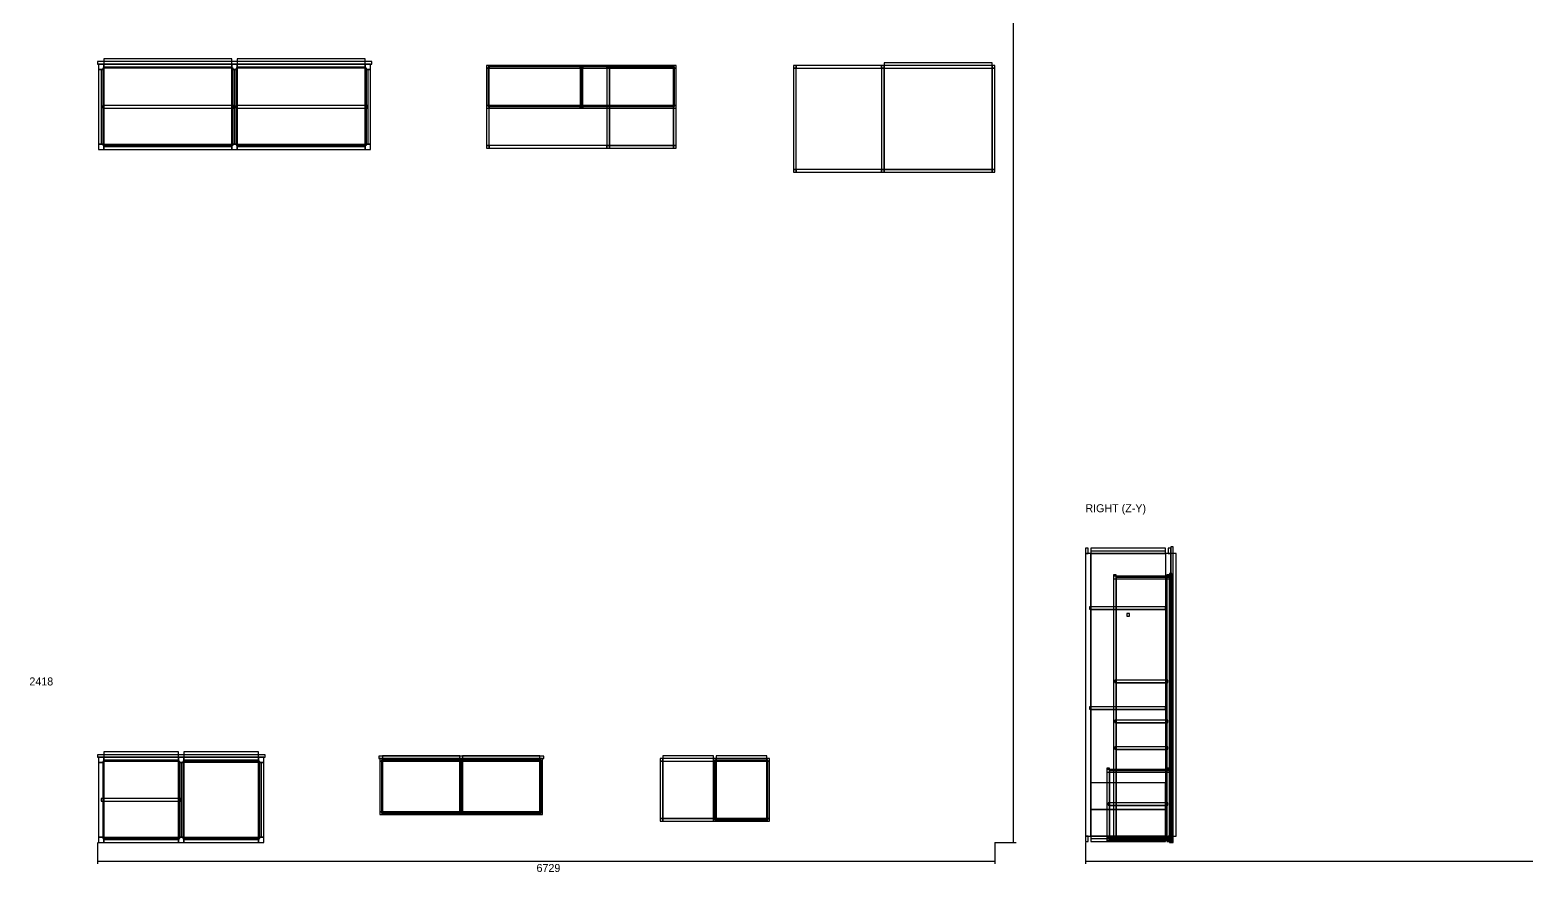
# Model space of a CAD drawing. Header units: millimetres. Extents: x 0 to 31630, y -6679 to 16403.
# Drawn here: x 6903 to 18122, y -221 to 6096 of the extents above; entities that cross this region are included whole.
import ezdxf

# ---------------------------------------------------------------- set-up
doc = ezdxf.new("R2010")
doc.units = ezdxf.units.MM
for name, color, linetype in [('BOARDS', 3, 'CONTINUOUS'), ('DIMS', 2, 'CONTINUOUS'), ('FITTINGS', 5, 'CONTINUOUS'), ('MEMBERS', 1, 'CONTINUOUS'), ('TEXT', 4, 'CONTINUOUS')]:
    doc.layers.add(name, color=color, linetype=linetype)

msp = doc.modelspace()

# ---------------------------------------------------------------- linework, layer by layer
at = {"layer": 'BOARDS'}
for p, q in [((9467, 5858), (7409, 5858)), ((7409, 5858), (7409, 5840)), ((7409, 5840), (9467, 5840)), ((9467, 5840), (9467, 5858)), ((8427, 5809), (7449, 5809)), ((7449, 5809), (7449, 5231)), ((8427, 5231), (8427, 5809)), ((9427, 5809), (8449, 5809)), ((8449, 5809), (8449, 5231)), ((9427, 5809), (8449, 5809)), ((8449, 5809), (8449, 5231)), ((9427, 5231), (9427, 5809)), ((9427, 5231), (9427, 5809)), ((11037, 5819), (10339, 5819)), ((10339, 5819), (10339, 5521)), ((11037, 5819), (10339, 5819)), ((10339, 5819), (10339, 5521)), ((11037, 5819), (10339, 5819)), ((10339, 5819), (10339, 5521)), ((11037, 5521), (11037, 5819)), ((11037, 5521), (11037, 5819)), ((11037, 5521), (11037, 5819)), ((11737, 5819), (11039, 5819)), ((11039, 5819), (11039, 5521)), ((11737, 5819), (11039, 5819)), ((11039, 5819), (11039, 5521)), ((11737, 5819), (11039, 5819)), ((11039, 5819), (11039, 5521)), ((11737, 5521), (11737, 5819)), ((11737, 5521), (11737, 5819)), ((11737, 5521), (11737, 5819)), ((10339, 5521), (11037, 5521)), ((10339, 5521), (11037, 5521)), ((10339, 5521), (11037, 5521)), ((11039, 5521), (11737, 5521)), ((11039, 5521), (11737, 5521)), ((11039, 5521), (11737, 5521)), ((7449, 5231), (8427, 5231)), ((8449, 5231), (9427, 5231)), ((8449, 5231), (9427, 5231)), ((15476, 2218), (15458, 2218)), ((15458, 2218), (15458, 0)), ((15476, 0), (15476, 2218)), ((15466, 2018), (15448, 2018)), ((15448, 2018), (15448, 0)), ((15466, 0), (15466, 2018)), ((15427, 1768), (14849, 1768)), ((14849, 1768), (14849, 1750)), ((14849, 1750), (15427, 1750)), ((15427, 1750), (15427, 1768)), ((15437, 1218), (15039, 1218)), ((15039, 1218), (15039, 1200)), ((15039, 1200), (15437, 1200)), ((15437, 1200), (15437, 1218)), ((15427, 1018), (14849, 1018)), ((14849, 1018), (14849, 1000)), ((15427, 1000), (15427, 1018)), ((14849, 1000), (15427, 1000)), ((15437, 918), (15039, 918)), ((15039, 918), (15039, 900)), ((15039, 900), (15437, 900)), ((15437, 900), (15437, 918)), ((15437, 718), (15039, 718)), ((15039, 718), (15039, 700)), ((15039, 700), (15437, 700)), ((15437, 700), (15437, 718)), ((8667, 658), (7409, 658)), ((7409, 658), (7409, 640)), ((7409, 640), (8667, 640)), ((8027, 609), (7449, 609)), ((7449, 609), (7449, 31)), ((8027, 31), (8027, 609)), ((8627, 609), (8049, 609)), ((8049, 609), (8049, 31)), ((8627, 31), (8627, 609)), ((8667, 640), (8667, 658)), ((10757, 648), (9519, 648)), ((9519, 648), (9519, 630)), ((9519, 630), (10757, 630)), ((10137, 619), (9539, 619)), ((9539, 619), (9539, 221)), ((10137, 619), (9539, 619)), ((9539, 619), (9539, 221)), ((10137, 221), (10137, 619)), ((10137, 221), (10137, 619)), ((10737, 619), (10139, 619)), ((10139, 619), (10139, 221)), ((10737, 221), (10737, 619)), ((10757, 630), (10757, 648)), ((12437, 619), (12039, 619)), ((12039, 619), (12039, 171)), ((12437, 171), (12437, 619)), ((15437, 298), (14989, 298)), ((14989, 298), (14989, 280)), ((14989, 280), (15437, 280)), ((15437, 280), (15437, 298)), ((9539, 221), (10137, 221)), ((9539, 221), (10137, 221)), ((10139, 221), (10737, 221)), ((12039, 171), (12437, 171)), ((7449, 31), (8027, 31)), ((8049, 31), (8627, 31)), ((15448, 0), (15466, 0)), ((15458, 0), (15476, 0))]:
    msp.add_line(p, q, dxfattribs=at)
at = {"layer": 'DIMS'}
for p, q in [((14278, 0), (14278, 16280)), ((7409, 0), (7409, -160)), ((14138, 0), (14138, -160)), ((14138, 0), (14298, 0)), ((14818, 0), (14818, -160)), ((7409, -140), (14138, -140)), ((14818, -140), (31098, -140))]:
    msp.add_line(p, q, dxfattribs=at)
at = {"layer": 'FITTINGS'}
for p, q in [((8418, 5880), (7458, 5880)), ((7458, 5880), (7458, 5240)), ((8418, 5240), (8418, 5880)), ((9418, 5880), (8458, 5880)), ((8458, 5880), (8458, 5240)), ((9418, 5240), (9418, 5880)), ((14118, 5850), (13308, 5850)), ((13308, 5850), (13308, 5050)), ((14118, 5050), (14118, 5850)), ((11728, 5810), (11248, 5810)), ((11248, 5810), (11248, 5230)), ((11728, 5810), (11248, 5810)), ((11248, 5810), (11248, 5230)), ((11728, 5230), (11728, 5810)), ((11728, 5230), (11728, 5810)), ((7458, 5240), (8418, 5240)), ((8458, 5240), (9418, 5240)), ((11248, 5230), (11728, 5230)), ((11248, 5230), (11728, 5230)), ((13308, 5050), (14118, 5050)), ((15498, 2169), (14858, 2169)), ((14858, 2169), (14858, 49)), ((15498, 2169), (14858, 2169)), ((14858, 2169), (14858, 49)), ((15498, 49), (15498, 2169)), ((15498, 49), (15498, 2169)), ((15468, 1989), (15048, 1989)), ((15048, 1989), (15048, 29)), ((15468, 1989), (15048, 1989)), ((15048, 1989), (15048, 29)), ((15468, 29), (15468, 1989)), ((15468, 29), (15468, 1989)), ((8018, 680), (7458, 680)), ((7458, 680), (7458, 40)), ((8018, 40), (8018, 680)), ((8618, 680), (8058, 680)), ((8058, 680), (8058, 40)), ((8618, 40), (8618, 680)), ((8618, 600), (8058, 600)), ((8058, 600), (8058, 40)), ((8618, 600), (8058, 600)), ((8058, 600), (8058, 40)), ((8618, 40), (8618, 600)), ((8618, 40), (8618, 600)), ((10128, 650), (9548, 650)), ((9548, 650), (9548, 230)), ((10128, 230), (10128, 650)), ((10728, 650), (10148, 650)), ((10148, 650), (10148, 230)), ((10728, 230), (10728, 650)), ((12028, 650), (11648, 650)), ((11648, 650), (11648, 180)), ((12028, 180), (12028, 650)), ((12428, 650), (12048, 650)), ((12048, 650), (12048, 180)), ((12428, 180), (12428, 650)), ((15418, 449), (14858, 449)), ((14858, 449), (14858, 249)), ((15468, 539), (14998, 539)), ((14998, 539), (14998, 29)), ((15468, 539), (14998, 539)), ((14998, 539), (14998, 29)), ((15418, 249), (15418, 449)), ((15468, 29), (15468, 539)), ((15468, 29), (15468, 539)), ((9548, 230), (10128, 230)), ((10148, 230), (10728, 230)), ((15418, 249), (14858, 249)), ((14858, 249), (14858, 49)), ((14858, 249), (15418, 249)), ((15418, 49), (15418, 249)), ((11648, 180), (12028, 180)), ((12048, 180), (12428, 180)), ((7458, 40), (8018, 40)), ((8058, 40), (8618, 40)), ((8058, 40), (8618, 40)), ((8058, 40), (8618, 40)), ((14858, 49), (15418, 49)), ((14858, 49), (15498, 49)), ((14858, 49), (15498, 49)), ((14998, 29), (15468, 29)), ((14998, 29), (15468, 29)), ((15048, 29), (15468, 29)), ((15048, 29), (15468, 29))]:
    msp.add_line(p, q, dxfattribs=at)
at = {"layer": 'MEMBERS'}
for p, q in [((7458, 5840), (7418, 5840)), ((7418, 5840), (7418, 5800)), ((7458, 5800), (7458, 5840)), ((8418, 5840), (7458, 5840)), ((7458, 5840), (7458, 5820)), ((8418, 5840), (7458, 5840)), ((7458, 5840), (7458, 5820)), ((8458, 5840), (8418, 5840)), ((8418, 5840), (8418, 5800)), ((8418, 5820), (8418, 5840)), ((8418, 5820), (8418, 5840)), ((8458, 5800), (8458, 5840)), ((9418, 5840), (8458, 5840)), ((8458, 5840), (8458, 5820)), ((9418, 5840), (8458, 5840)), ((8458, 5840), (8458, 5820)), ((9458, 5840), (9418, 5840)), ((9418, 5840), (9418, 5800)), ((9418, 5820), (9418, 5840)), ((9418, 5820), (9418, 5840)), ((9458, 5800), (9458, 5840)), ((7418, 5800), (7458, 5800)), ((7458, 5800), (7418, 5800)), ((7418, 5800), (7418, 5240)), ((7458, 5800), (7438, 5800)), ((7438, 5800), (7438, 5240)), ((7458, 5800), (7438, 5800)), ((7438, 5800), (7438, 5240)), ((7458, 5820), (8418, 5820)), ((7458, 5820), (8418, 5820)), ((7458, 5240), (7458, 5800)), ((7458, 5240), (7458, 5800)), ((7458, 5240), (7458, 5800)), ((8418, 5800), (8458, 5800)), ((8458, 5800), (8418, 5800)), ((8418, 5800), (8418, 5240)), ((8458, 5800), (8418, 5800)), ((8418, 5800), (8418, 5240)), ((8458, 5800), (8418, 5800)), ((8418, 5800), (8418, 5240)), ((8458, 5800), (8438, 5800)), ((8438, 5800), (8438, 5240)), ((8458, 5800), (8438, 5800)), ((8438, 5800), (8438, 5240)), ((8458, 5820), (9418, 5820)), ((8458, 5820), (9418, 5820)), ((8458, 5240), (8458, 5800)), ((8458, 5240), (8458, 5800)), ((8458, 5240), (8458, 5800)), ((8458, 5240), (8458, 5800)), ((8458, 5240), (8458, 5800)), ((9418, 5800), (9458, 5800)), ((9458, 5800), (9418, 5800)), ((9418, 5800), (9418, 5240)), ((9458, 5800), (9418, 5800)), ((9418, 5800), (9418, 5240)), ((9458, 5800), (9438, 5800)), ((9438, 5800), (9438, 5240)), ((9458, 5800), (9438, 5800)), ((9438, 5800), (9438, 5240)), ((9458, 5240), (9458, 5800)), ((9458, 5240), (9458, 5800)), ((9458, 5240), (9458, 5800)), ((9458, 5240), (9458, 5800)), ((10348, 5830), (10328, 5830)), ((10328, 5830), (10328, 5810)), ((10348, 5830), (10328, 5830)), ((10328, 5830), (10328, 5810)), ((11038, 5830), (10328, 5830)), ((10328, 5830), (10328, 5810)), ((11038, 5830), (10328, 5830)), ((10328, 5830), (10328, 5810)), ((10328, 5810), (10348, 5810)), ((10348, 5810), (10328, 5810)), ((10328, 5810), (10328, 5230)), ((10348, 5810), (10328, 5810)), ((10328, 5810), (10328, 5230)), ((10328, 5810), (10348, 5810)), ((10328, 5810), (11038, 5810)), ((10348, 5810), (10328, 5810)), ((10328, 5810), (10328, 5530)), ((10348, 5810), (10328, 5810)), ((10328, 5810), (10328, 5530)), ((10328, 5810), (11038, 5810)), ((10348, 5810), (10328, 5810)), ((10328, 5810), (10328, 5530)), ((10348, 5810), (10348, 5830)), ((11228, 5830), (10348, 5830)), ((10348, 5830), (10348, 5810)), ((11228, 5830), (10348, 5830)), ((10348, 5830), (10348, 5810)), ((10348, 5810), (10348, 5830)), ((11028, 5830), (10348, 5830)), ((10348, 5830), (10348, 5810)), ((10348, 5810), (11228, 5810)), ((10348, 5230), (10348, 5810)), ((10348, 5810), (11228, 5810)), ((10348, 5230), (10348, 5810)), ((10348, 5530), (10348, 5810)), ((10348, 5810), (11028, 5810)), ((10348, 5530), (10348, 5810)), ((10348, 5530), (10348, 5810)), ((11048, 5830), (11028, 5830)), ((11028, 5830), (11028, 5810)), ((11028, 5810), (11028, 5830)), ((11028, 5810), (11048, 5810)), ((11048, 5810), (11028, 5810)), ((11028, 5810), (11028, 5530)), ((11048, 5810), (11028, 5810)), ((11028, 5810), (11028, 5530)), ((11048, 5810), (11028, 5810)), ((11028, 5810), (11028, 5530)), ((11038, 5810), (11038, 5830)), ((11748, 5830), (11038, 5830)), ((11038, 5830), (11038, 5810)), ((11038, 5810), (11038, 5830)), ((11748, 5830), (11038, 5830)), ((11038, 5830), (11038, 5810)), ((11038, 5810), (11748, 5810)), ((11038, 5810), (11748, 5810)), ((11048, 5810), (11048, 5830)), ((11728, 5830), (11048, 5830)), ((11048, 5830), (11048, 5810)), ((11048, 5530), (11048, 5810)), ((11048, 5810), (11728, 5810)), ((11048, 5530), (11048, 5810)), ((11048, 5530), (11048, 5810)), ((11248, 5830), (11228, 5830)), ((11228, 5830), (11228, 5810)), ((11228, 5810), (11228, 5830)), ((11228, 5810), (11228, 5830)), ((11228, 5810), (11248, 5810)), ((11248, 5810), (11228, 5810)), ((11228, 5810), (11228, 5230)), ((11248, 5810), (11228, 5810)), ((11228, 5810), (11228, 5230)), ((11248, 5810), (11248, 5830)), ((11728, 5830), (11248, 5830)), ((11248, 5830), (11248, 5810)), ((11728, 5830), (11248, 5830)), ((11248, 5830), (11248, 5810)), ((11248, 5810), (11728, 5810)), ((11248, 5230), (11248, 5810)), ((11248, 5810), (11728, 5810)), ((11248, 5230), (11248, 5810)), ((11748, 5830), (11728, 5830)), ((11728, 5830), (11728, 5810)), ((11728, 5810), (11728, 5830)), ((11728, 5810), (11728, 5830)), ((11748, 5830), (11728, 5830)), ((11728, 5830), (11728, 5810)), ((11728, 5810), (11728, 5830)), ((11728, 5810), (11748, 5810)), ((11748, 5810), (11728, 5810)), ((11728, 5810), (11728, 5230)), ((11748, 5810), (11728, 5810)), ((11728, 5810), (11728, 5230)), ((11728, 5810), (11748, 5810)), ((11748, 5810), (11728, 5810)), ((11728, 5810), (11728, 5530)), ((11748, 5810), (11728, 5810)), ((11728, 5810), (11728, 5530)), ((11748, 5810), (11728, 5810)), ((11728, 5810), (11728, 5530)), ((11748, 5810), (11748, 5830)), ((11748, 5810), (11748, 5830)), ((11748, 5810), (11748, 5830)), ((11748, 5810), (11748, 5830)), ((11748, 5230), (11748, 5810)), ((11748, 5230), (11748, 5810)), ((11748, 5530), (11748, 5810)), ((11748, 5530), (11748, 5810)), ((11748, 5530), (11748, 5810)), ((12648, 5830), (12628, 5830)), ((12628, 5830), (12628, 5810)), ((12628, 5810), (12648, 5810)), ((12648, 5810), (12628, 5810)), ((12628, 5810), (12628, 5050)), ((12648, 5810), (12628, 5810)), ((12628, 5810), (12628, 5050)), ((12648, 5810), (12648, 5830)), ((13288, 5830), (12648, 5830)), ((12648, 5830), (12648, 5810)), ((12648, 5050), (12648, 5810)), ((12648, 5810), (13288, 5810)), ((12648, 5050), (12648, 5810)), ((13308, 5830), (13288, 5830)), ((13288, 5830), (13288, 5810)), ((13288, 5810), (13288, 5830)), ((13288, 5810), (13308, 5810)), ((13308, 5810), (13288, 5810)), ((13288, 5810), (13288, 5050)), ((13308, 5810), (13288, 5810)), ((13288, 5810), (13288, 5050)), ((13308, 5810), (13308, 5830)), ((14118, 5830), (13308, 5830)), ((13308, 5830), (13308, 5810)), ((14118, 5830), (13308, 5830)), ((13308, 5830), (13308, 5810)), ((13308, 5050), (13308, 5810)), ((13308, 5810), (14118, 5810)), ((13308, 5810), (14118, 5810)), ((13308, 5050), (13308, 5810)), ((14138, 5830), (14118, 5830)), ((14118, 5830), (14118, 5810)), ((14118, 5810), (14118, 5830)), ((14118, 5810), (14118, 5830)), ((14118, 5810), (14138, 5810)), ((14138, 5810), (14118, 5810)), ((14118, 5810), (14118, 5050)), ((14138, 5810), (14118, 5810)), ((14118, 5810), (14118, 5050)), ((14138, 5810), (14138, 5830)), ((14138, 5050), (14138, 5810)), ((14138, 5050), (14138, 5810)), ((8438, 5530), (7448, 5530)), ((7448, 5530), (7448, 5510)), ((7448, 5510), (8438, 5510)), ((8438, 5510), (8438, 5530)), ((9438, 5530), (8448, 5530)), ((8448, 5530), (8448, 5510)), ((8448, 5510), (9438, 5510)), ((9438, 5510), (9438, 5530)), ((10348, 5530), (10328, 5530)), ((10328, 5530), (10328, 5510)), ((11038, 5530), (10328, 5530)), ((10328, 5530), (10328, 5510)), ((10328, 5530), (10348, 5530)), ((10328, 5530), (10348, 5530)), ((11038, 5530), (10328, 5530)), ((10328, 5530), (10328, 5510)), ((10328, 5530), (10348, 5530)), ((10328, 5510), (10348, 5510)), ((10328, 5510), (11038, 5510)), ((10328, 5510), (11038, 5510)), ((10348, 5510), (10348, 5530)), ((11028, 5530), (10348, 5530)), ((10348, 5530), (10348, 5510)), ((10348, 5510), (11028, 5510)), ((11048, 5530), (11028, 5530)), ((11028, 5530), (11028, 5510)), ((11028, 5530), (11048, 5530)), ((11028, 5510), (11028, 5530)), ((11028, 5530), (11048, 5530)), ((11028, 5530), (11048, 5530)), ((11028, 5510), (11048, 5510)), ((11038, 5510), (11038, 5530)), ((11748, 5530), (11038, 5530)), ((11038, 5530), (11038, 5510)), ((11038, 5510), (11038, 5530)), ((11748, 5530), (11038, 5530)), ((11038, 5530), (11038, 5510)), ((11038, 5510), (11748, 5510)), ((11038, 5510), (11748, 5510)), ((11048, 5510), (11048, 5530)), ((11728, 5530), (11048, 5530)), ((11048, 5530), (11048, 5510)), ((11048, 5510), (11728, 5510)), ((11748, 5530), (11728, 5530)), ((11728, 5530), (11728, 5510)), ((11728, 5530), (11748, 5530)), ((11728, 5510), (11728, 5530)), ((11728, 5530), (11748, 5530)), ((11728, 5530), (11748, 5530)), ((11728, 5510), (11748, 5510)), ((11748, 5510), (11748, 5530)), ((11748, 5510), (11748, 5530)), ((11748, 5510), (11748, 5530)), ((7458, 5240), (7418, 5240)), ((7418, 5240), (7418, 5200)), ((7418, 5240), (7458, 5240)), ((7418, 5200), (7458, 5200)), ((7438, 5240), (7458, 5240)), ((7438, 5240), (7458, 5240)), ((7458, 5200), (7458, 5240)), ((8418, 5220), (7458, 5220)), ((7458, 5220), (7458, 5200)), ((8418, 5220), (7458, 5220)), ((7458, 5220), (7458, 5200)), ((7458, 5200), (8418, 5200)), ((7458, 5200), (8418, 5200)), ((8458, 5240), (8418, 5240)), ((8418, 5240), (8418, 5200)), ((8418, 5240), (8458, 5240)), ((8418, 5240), (8458, 5240)), ((8418, 5240), (8458, 5240)), ((8418, 5200), (8418, 5220)), ((8418, 5200), (8418, 5220)), ((8418, 5200), (8458, 5200)), ((8438, 5240), (8458, 5240)), ((8438, 5240), (8458, 5240)), ((8458, 5200), (8458, 5240)), ((9418, 5220), (8458, 5220)), ((8458, 5220), (8458, 5200)), ((9418, 5220), (8458, 5220)), ((8458, 5220), (8458, 5200)), ((8458, 5200), (9418, 5200)), ((8458, 5200), (9418, 5200)), ((9458, 5240), (9418, 5240)), ((9418, 5240), (9418, 5200)), ((9418, 5240), (9458, 5240)), ((9418, 5240), (9458, 5240)), ((9418, 5200), (9418, 5220)), ((9418, 5200), (9418, 5220)), ((9418, 5200), (9458, 5200)), ((9438, 5240), (9458, 5240)), ((9438, 5240), (9458, 5240)), ((9458, 5200), (9458, 5240)), ((10348, 5230), (10328, 5230)), ((10328, 5230), (10328, 5210)), ((10328, 5230), (10348, 5230)), ((10328, 5230), (10348, 5230)), ((10328, 5210), (10348, 5210)), ((10348, 5210), (10348, 5230)), ((11228, 5230), (10348, 5230)), ((10348, 5230), (10348, 5210)), ((11228, 5230), (10348, 5230)), ((10348, 5230), (10348, 5210)), ((10348, 5210), (11228, 5210)), ((10348, 5210), (11228, 5210)), ((11248, 5230), (11228, 5230)), ((11228, 5230), (11228, 5210)), ((11228, 5210), (11228, 5230)), ((11228, 5230), (11248, 5230)), ((11228, 5210), (11228, 5230)), ((11228, 5230), (11248, 5230)), ((11228, 5210), (11248, 5210)), ((11248, 5210), (11248, 5230)), ((11728, 5230), (11248, 5230)), ((11248, 5230), (11248, 5210)), ((11728, 5230), (11248, 5230)), ((11248, 5230), (11248, 5210)), ((11248, 5210), (11728, 5210)), ((11248, 5210), (11728, 5210)), ((11748, 5230), (11728, 5230)), ((11728, 5230), (11728, 5210)), ((11728, 5210), (11728, 5230)), ((11728, 5230), (11748, 5230)), ((11728, 5210), (11728, 5230)), ((11728, 5230), (11748, 5230)), ((11728, 5210), (11748, 5210)), ((11748, 5210), (11748, 5230)), ((12648, 5050), (12628, 5050)), ((12628, 5050), (12628, 5030)), ((12628, 5050), (12648, 5050)), ((12628, 5050), (12648, 5050)), ((12648, 5030), (12648, 5050)), ((13288, 5050), (12648, 5050)), ((12648, 5050), (12648, 5030)), ((13288, 5050), (12648, 5050)), ((12648, 5050), (12648, 5030)), ((13308, 5050), (13288, 5050)), ((13288, 5050), (13288, 5030)), ((13288, 5050), (13308, 5050)), ((13288, 5030), (13288, 5050)), ((13288, 5030), (13288, 5050)), ((13288, 5050), (13308, 5050)), ((13308, 5030), (13308, 5050)), ((14118, 5050), (13308, 5050)), ((13308, 5050), (13308, 5030)), ((14118, 5050), (13308, 5050)), ((13308, 5050), (13308, 5030)), ((14138, 5050), (14118, 5050)), ((14118, 5050), (14118, 5030)), ((14118, 5030), (14118, 5050)), ((14118, 5050), (14138, 5050)), ((14118, 5030), (14118, 5050)), ((14118, 5050), (14138, 5050)), ((14138, 5030), (14138, 5050)), ((12628, 5030), (12648, 5030)), ((12648, 5030), (13288, 5030)), ((12648, 5030), (13288, 5030)), ((13288, 5030), (13308, 5030)), ((13308, 5030), (14118, 5030)), ((13308, 5030), (14118, 5030)), ((14118, 5030), (14138, 5030)), ((14838, 2209), (14818, 2209)), ((14818, 2209), (14818, 2169)), ((14838, 2209), (14818, 2209)), ((14818, 2209), (14818, 2169)), ((14858, 2169), (14818, 2169)), ((14818, 2169), (14818, 49)), ((14858, 2169), (14818, 2169)), ((14818, 2169), (14818, 49)), ((14858, 2169), (14818, 2169)), ((14818, 2169), (14818, 49)), ((14818, 2169), (14838, 2169)), ((14818, 2169), (14838, 2169)), ((14838, 2169), (14838, 2209)), ((14838, 2169), (14838, 2209)), ((15418, 2209), (14858, 2209)), ((14858, 2209), (14858, 2189)), ((15418, 2209), (14858, 2209)), ((14858, 2209), (14858, 2169)), ((15418, 2209), (14858, 2209)), ((14858, 2209), (14858, 2169)), ((14858, 2189), (15418, 2189)), ((14858, 49), (14858, 2169)), ((14858, 49), (14858, 2169)), ((14858, 49), (14858, 2169)), ((14858, 2169), (15418, 2169)), ((14858, 2169), (15418, 2169)), ((15418, 2189), (15418, 2209)), ((15418, 2169), (15418, 2209)), ((15418, 2169), (15418, 2209)), ((15458, 2169), (15418, 2169)), ((15418, 2169), (15418, 49)), ((15458, 2169), (15418, 2169)), ((15418, 2169), (15418, 49)), ((15458, 2169), (15418, 2169)), ((15418, 2169), (15418, 49)), ((15458, 2209), (15438, 2209)), ((15438, 2209), (15438, 2169)), ((15458, 2209), (15438, 2209)), ((15438, 2209), (15438, 2169)), ((15438, 2169), (15458, 2169)), ((15438, 2169), (15458, 2169)), ((15458, 2169), (15458, 2209)), ((15458, 2169), (15458, 2209)), ((15458, 49), (15458, 2169)), ((15458, 49), (15458, 2169)), ((15458, 49), (15458, 2169)), ((15048, 2009), (15028, 2009)), ((15028, 2009), (15028, 9)), ((15048, 2009), (15028, 2009)), ((15028, 2009), (15028, 9)), ((15048, 2009), (15028, 2009)), ((15028, 2009), (15028, 9)), ((15048, 1999), (15028, 1999)), ((15028, 1999), (15028, 1979)), ((15048, 1999), (15028, 1999)), ((15028, 1999), (15028, 1979)), ((15028, 1979), (15048, 1979)), ((15028, 1979), (15048, 1979)), ((15048, 9), (15048, 2009)), ((15048, 9), (15048, 2009)), ((15048, 9), (15048, 2009)), ((15048, 1979), (15048, 1999)), ((15048, 1979), (15048, 1999)), ((15428, 1999), (15048, 1999)), ((15048, 1999), (15048, 1979)), ((15428, 1999), (15048, 1999)), ((15048, 1999), (15048, 1979)), ((15428, 1999), (15048, 1999)), ((15048, 1999), (15048, 1979)), ((15048, 1979), (15428, 1979)), ((15048, 1979), (15428, 1979)), ((15048, 1979), (15428, 1979)), ((15448, 2009), (15428, 2009)), ((15428, 2009), (15428, 9)), ((15448, 2009), (15428, 2009)), ((15428, 2009), (15428, 9)), ((15448, 2009), (15428, 2009)), ((15428, 2009), (15428, 9)), ((15448, 1999), (15428, 1999)), ((15428, 1999), (15428, 1979)), ((15448, 1999), (15428, 1999)), ((15428, 1999), (15428, 1979)), ((15428, 1979), (15428, 1999)), ((15428, 1979), (15428, 1999)), ((15428, 1979), (15428, 1999)), ((15428, 1979), (15448, 1979)), ((15428, 1979), (15448, 1979)), ((15448, 9), (15448, 2009)), ((15448, 9), (15448, 2009)), ((15448, 9), (15448, 2009)), ((15448, 1979), (15448, 1999)), ((15448, 1979), (15448, 1999)), ((15418, 1769), (14858, 1769)), ((14858, 1769), (14858, 1749)), ((15418, 1769), (14858, 1769)), ((14858, 1769), (14858, 1749)), ((14858, 1749), (15418, 1749)), ((14858, 1749), (15418, 1749)), ((15148, 1719), (15128, 1719)), ((15128, 1719), (15128, 1699)), ((15128, 1699), (15148, 1699)), ((15148, 1699), (15148, 1719)), ((15418, 1749), (15418, 1769)), ((15418, 1749), (15418, 1769)), ((15428, 1219), (15048, 1219)), ((15048, 1219), (15048, 1199)), ((15428, 1219), (15048, 1219)), ((15048, 1219), (15048, 1199)), ((15048, 1199), (15428, 1199)), ((15048, 1199), (15428, 1199)), ((15428, 1199), (15428, 1219)), ((15428, 1199), (15428, 1219)), ((15418, 1019), (14858, 1019)), ((14858, 1019), (14858, 999)), ((15418, 1019), (14858, 1019)), ((14858, 1019), (14858, 999)), ((15418, 999), (15418, 1019)), ((15418, 999), (15418, 1019)), ((14858, 999), (15418, 999)), ((14858, 999), (15418, 999)), ((15428, 919), (15048, 919)), ((15048, 919), (15048, 899)), ((15428, 919), (15048, 919)), ((15048, 919), (15048, 899)), ((15048, 899), (15428, 899)), ((15048, 899), (15428, 899)), ((15428, 899), (15428, 919)), ((15428, 899), (15428, 919)), ((15428, 719), (15048, 719)), ((15048, 719), (15048, 699)), ((15428, 719), (15048, 719)), ((15048, 719), (15048, 699)), ((15048, 699), (15428, 699)), ((15048, 699), (15428, 699)), ((15428, 699), (15428, 719)), ((15428, 699), (15428, 719)), ((7458, 640), (7418, 640)), ((7418, 640), (7418, 600)), ((7418, 600), (7458, 600)), ((7458, 600), (7418, 600)), ((7418, 600), (7418, 40)), ((7458, 600), (7418, 600)), ((7418, 600), (7418, 40)), ((7458, 600), (7418, 600)), ((7418, 600), (7418, 40)), ((7458, 600), (7458, 640)), ((8018, 640), (7458, 640)), ((7458, 640), (7458, 620)), ((8018, 640), (7458, 640)), ((7458, 640), (7458, 620)), ((7458, 620), (8018, 620)), ((7458, 620), (8018, 620)), ((7458, 40), (7458, 600)), ((7458, 40), (7458, 600)), ((7458, 40), (7458, 600)), ((8058, 640), (8018, 640)), ((8018, 640), (8018, 600)), ((8018, 620), (8018, 640)), ((8018, 620), (8018, 640)), ((8018, 600), (8058, 600)), ((8058, 600), (8018, 600)), ((8018, 600), (8018, 40)), ((8058, 600), (8018, 600)), ((8018, 600), (8018, 40)), ((8058, 600), (8038, 600)), ((8038, 600), (8038, 40)), ((8058, 600), (8038, 600)), ((8038, 600), (8038, 40)), ((8058, 600), (8058, 640)), ((8618, 640), (8058, 640)), ((8058, 640), (8058, 620)), ((8618, 640), (8058, 640)), ((8058, 640), (8058, 620)), ((8058, 620), (8618, 620)), ((8058, 620), (8618, 620)), ((8058, 40), (8058, 600)), ((8058, 40), (8058, 600)), ((8058, 40), (8058, 600)), ((8058, 40), (8058, 600)), ((8658, 640), (8618, 640)), ((8618, 640), (8618, 600)), ((8618, 620), (8618, 640)), ((8618, 620), (8618, 640)), ((8618, 600), (8658, 600)), ((8658, 600), (8618, 600)), ((8618, 600), (8618, 40)), ((8658, 600), (8638, 600)), ((8638, 600), (8638, 40)), ((8658, 600), (8638, 600)), ((8638, 600), (8638, 40)), ((8658, 600), (8658, 640)), ((8658, 40), (8658, 600)), ((8658, 40), (8658, 600)), ((8658, 40), (8658, 600)), ((9548, 630), (9528, 630)), ((9528, 630), (9528, 610)), ((9528, 610), (9548, 610)), ((9548, 610), (9528, 610)), ((9528, 610), (9528, 230)), ((9548, 610), (9528, 610)), ((9528, 610), (9528, 230)), ((9548, 610), (9528, 610)), ((9528, 610), (9528, 230)), ((9548, 610), (9528, 610)), ((9528, 610), (9528, 230)), ((9548, 610), (9548, 630)), ((10128, 630), (9548, 630)), ((9548, 630), (9548, 610)), ((10128, 630), (9548, 630)), ((9548, 630), (9548, 610)), ((9548, 610), (10128, 610)), ((9548, 230), (9548, 610)), ((9548, 610), (10128, 610)), ((9548, 230), (9548, 610)), ((9548, 230), (9548, 610)), ((9548, 230), (9548, 610)), ((10148, 630), (10128, 630)), ((10128, 630), (10128, 610)), ((10128, 610), (10128, 630)), ((10128, 610), (10128, 630)), ((10128, 610), (10148, 610)), ((10148, 610), (10128, 610)), ((10128, 610), (10128, 230)), ((10148, 610), (10128, 610)), ((10128, 610), (10128, 230)), ((10148, 610), (10128, 610)), ((10128, 610), (10128, 230)), ((10148, 610), (10128, 610)), ((10128, 610), (10128, 230)), ((10148, 610), (10128, 610)), ((10128, 610), (10128, 230)), ((10148, 610), (10148, 630)), ((10728, 630), (10148, 630)), ((10148, 630), (10148, 610)), ((10728, 630), (10148, 630)), ((10148, 630), (10148, 610)), ((10148, 610), (10728, 610)), ((10148, 230), (10148, 610)), ((10148, 610), (10728, 610)), ((10148, 230), (10148, 610)), ((10148, 230), (10148, 610)), ((10148, 230), (10148, 610)), ((10148, 230), (10148, 610)), ((10748, 630), (10728, 630)), ((10728, 630), (10728, 610)), ((10728, 610), (10728, 630)), ((10728, 610), (10728, 630)), ((10728, 610), (10748, 610)), ((10748, 610), (10728, 610)), ((10728, 610), (10728, 230)), ((10748, 610), (10728, 610)), ((10728, 610), (10728, 230)), ((10748, 610), (10728, 610)), ((10728, 610), (10728, 230)), ((10748, 610), (10748, 630)), ((10748, 230), (10748, 610)), ((10748, 230), (10748, 610)), ((10748, 230), (10748, 610)), ((11648, 630), (11628, 630)), ((11628, 630), (11628, 610)), ((11628, 610), (11648, 610)), ((11648, 610), (11628, 610)), ((11628, 610), (11628, 180)), ((11648, 610), (11628, 610)), ((11628, 610), (11628, 180)), ((11648, 610), (11648, 630)), ((12028, 630), (11648, 630)), ((11648, 630), (11648, 610)), ((12028, 630), (11648, 630)), ((11648, 630), (11648, 610)), ((11648, 610), (12028, 610)), ((11648, 180), (11648, 610)), ((11648, 610), (12028, 610)), ((11648, 180), (11648, 610)), ((12048, 630), (12028, 630)), ((12028, 630), (12028, 610)), ((12028, 610), (12028, 630)), ((12028, 610), (12028, 630)), ((12028, 610), (12048, 610)), ((12048, 610), (12028, 610)), ((12028, 610), (12028, 180)), ((12048, 610), (12028, 610)), ((12028, 610), (12028, 180)), ((12048, 610), (12028, 610)), ((12028, 610), (12028, 180)), ((12048, 610), (12048, 630)), ((12428, 630), (12048, 630)), ((12048, 630), (12048, 610)), ((12428, 630), (12048, 630)), ((12048, 630), (12048, 610)), ((12048, 610), (12428, 610)), ((12048, 180), (12048, 610)), ((12048, 610), (12428, 610)), ((12048, 180), (12048, 610)), ((12048, 180), (12048, 610)), ((12448, 630), (12428, 630)), ((12428, 630), (12428, 610)), ((12428, 610), (12428, 630)), ((12428, 610), (12428, 630)), ((12428, 610), (12448, 610)), ((12448, 610), (12428, 610)), ((12428, 610), (12428, 180)), ((12448, 610), (12428, 610)), ((12428, 610), (12428, 180)), ((12448, 610), (12428, 610)), ((12428, 610), (12428, 180)), ((12448, 610), (12448, 630)), ((12448, 180), (12448, 610)), ((12448, 180), (12448, 610)), ((12448, 180), (12448, 610)), ((14998, 559), (14978, 559)), ((14978, 559), (14978, 9)), ((14998, 559), (14978, 559)), ((14978, 559), (14978, 9)), ((14998, 559), (14978, 559)), ((14978, 559), (14978, 9)), ((14998, 549), (14978, 549)), ((14978, 549), (14978, 529)), ((14998, 549), (14978, 549)), ((14978, 549), (14978, 529)), ((14978, 529), (14998, 529)), ((14978, 529), (14998, 529)), ((14998, 9), (14998, 559)), ((14998, 9), (14998, 559)), ((14998, 9), (14998, 559)), ((14998, 529), (14998, 549)), ((14998, 529), (14998, 549)), ((15428, 549), (14998, 549)), ((14998, 549), (14998, 529)), ((15428, 549), (14998, 549)), ((14998, 549), (14998, 529)), ((15428, 549), (14998, 549)), ((14998, 549), (14998, 529)), ((14998, 529), (15428, 529)), ((14998, 529), (15428, 529)), ((14998, 529), (15428, 529)), ((15448, 559), (15428, 559)), ((15428, 559), (15428, 9)), ((15448, 559), (15428, 559)), ((15428, 559), (15428, 9)), ((15448, 559), (15428, 559)), ((15428, 559), (15428, 9)), ((15448, 549), (15428, 549)), ((15428, 549), (15428, 529)), ((15448, 549), (15428, 549)), ((15428, 549), (15428, 529)), ((15428, 529), (15428, 549)), ((15428, 529), (15428, 549)), ((15428, 529), (15428, 549)), ((15428, 529), (15448, 529)), ((15428, 529), (15448, 529)), ((15448, 9), (15448, 559)), ((15448, 9), (15448, 559)), ((15448, 9), (15448, 559)), ((15448, 529), (15448, 549)), ((15448, 529), (15448, 549)), ((8038, 330), (7438, 330)), ((7438, 330), (7438, 310)), ((7438, 310), (8038, 310)), ((8038, 310), (8038, 330)), ((9548, 230), (9528, 230)), ((9528, 230), (9528, 210)), ((9528, 230), (9548, 230)), ((9528, 230), (9548, 230)), ((9528, 230), (9548, 230)), ((9528, 230), (9548, 230)), ((9548, 210), (9548, 230)), ((10128, 230), (9548, 230)), ((9548, 230), (9548, 210)), ((10128, 230), (9548, 230)), ((9548, 230), (9548, 210)), ((10148, 230), (10128, 230)), ((10128, 230), (10128, 210)), ((10128, 210), (10128, 230)), ((10128, 230), (10148, 230)), ((10128, 210), (10128, 230)), ((10128, 230), (10148, 230)), ((10128, 230), (10148, 230)), ((10128, 230), (10148, 230)), ((10128, 230), (10148, 230)), ((10148, 210), (10148, 230)), ((10728, 230), (10148, 230)), ((10148, 230), (10148, 210)), ((10728, 230), (10148, 230)), ((10148, 230), (10148, 210)), ((10748, 230), (10728, 230)), ((10728, 230), (10728, 210)), ((10728, 210), (10728, 230)), ((10728, 230), (10748, 230)), ((10728, 210), (10728, 230)), ((10728, 230), (10748, 230)), ((10728, 230), (10748, 230)), ((10748, 210), (10748, 230)), ((15428, 299), (14998, 299)), ((14998, 299), (14998, 279)), ((15428, 299), (14998, 299)), ((14998, 299), (14998, 279)), ((14998, 279), (15428, 279)), ((14998, 279), (15428, 279)), ((15428, 279), (15428, 299)), ((15428, 279), (15428, 299)), ((9528, 210), (9548, 210)), ((9548, 210), (10128, 210)), ((9548, 210), (10128, 210)), ((10128, 210), (10148, 210)), ((10148, 210), (10728, 210)), ((10148, 210), (10728, 210)), ((10728, 210), (10748, 210)), ((11648, 180), (11628, 180)), ((11628, 180), (11628, 160)), ((11628, 180), (11648, 180)), ((11628, 180), (11648, 180)), ((11628, 160), (11648, 160)), ((11648, 160), (11648, 180)), ((12028, 180), (11648, 180)), ((11648, 180), (11648, 160)), ((12028, 180), (11648, 180)), ((11648, 180), (11648, 160)), ((11648, 160), (12028, 160)), ((11648, 160), (12028, 160)), ((12048, 180), (12028, 180)), ((12028, 180), (12028, 160)), ((12028, 160), (12028, 180)), ((12028, 180), (12048, 180)), ((12028, 160), (12028, 180)), ((12028, 180), (12048, 180)), ((12028, 180), (12048, 180)), ((12028, 160), (12048, 160)), ((12048, 160), (12048, 180)), ((12428, 180), (12048, 180)), ((12048, 180), (12048, 160)), ((12428, 180), (12048, 180)), ((12048, 180), (12048, 160)), ((12048, 160), (12428, 160)), ((12048, 160), (12428, 160)), ((12448, 180), (12428, 180)), ((12428, 180), (12428, 160)), ((12428, 160), (12428, 180)), ((12428, 180), (12448, 180)), ((12428, 160), (12428, 180)), ((12428, 180), (12448, 180)), ((12428, 180), (12448, 180)), ((12428, 160), (12448, 160)), ((12448, 160), (12448, 180)), ((7458, 40), (7418, 40)), ((7418, 40), (7418, 0)), ((7418, 40), (7458, 40)), ((7418, 40), (7458, 40)), ((7418, 40), (7458, 40)), ((7418, 0), (7458, 0)), ((7458, 0), (7458, 40)), ((8018, 20), (7458, 20)), ((7458, 20), (7458, 0)), ((8018, 20), (7458, 20)), ((7458, 20), (7458, 0)), ((7458, 0), (8018, 0)), ((7458, 0), (8018, 0)), ((8058, 40), (8018, 40)), ((8018, 40), (8018, 0)), ((8018, 40), (8058, 40)), ((8018, 40), (8058, 40)), ((8018, 0), (8018, 20)), ((8018, 0), (8018, 20)), ((8018, 0), (8058, 0)), ((8038, 40), (8058, 40)), ((8038, 40), (8058, 40)), ((8058, 0), (8058, 40)), ((8618, 20), (8058, 20)), ((8058, 20), (8058, 0)), ((8618, 20), (8058, 20)), ((8058, 20), (8058, 0)), ((8058, 0), (8618, 0)), ((8058, 0), (8618, 0)), ((8658, 40), (8618, 40)), ((8618, 40), (8618, 0)), ((8618, 40), (8658, 40)), ((8618, 0), (8618, 20)), ((8618, 0), (8618, 20)), ((8618, 0), (8658, 0)), ((8638, 40), (8658, 40)), ((8638, 40), (8658, 40)), ((8658, 0), (8658, 40)), ((14818, 49), (14858, 49)), ((14818, 49), (14858, 49)), ((14818, 49), (14858, 49)), ((14838, 49), (14818, 49)), ((14818, 49), (14818, 9)), ((14838, 49), (14818, 49)), ((14818, 49), (14818, 9)), ((14818, 9), (14838, 9)), ((14818, 9), (14838, 9)), ((14838, 9), (14838, 49)), ((14838, 9), (14838, 49)), ((15418, 49), (14858, 49)), ((14858, 49), (14858, 9)), ((15418, 49), (14858, 49)), ((14858, 49), (14858, 9)), ((15418, 29), (14858, 29)), ((14858, 29), (14858, 9)), ((14858, 9), (15418, 9)), ((14858, 9), (15418, 9)), ((14858, 9), (15418, 9)), ((14998, 39), (14978, 39)), ((14978, 39), (14978, 19)), ((14998, 39), (14978, 39)), ((14978, 39), (14978, 19)), ((14978, 19), (14998, 19)), ((14978, 19), (14998, 19)), ((14978, 9), (14998, 9)), ((14978, 9), (14998, 9)), ((14978, 9), (14998, 9)), ((14998, 19), (14998, 39)), ((14998, 19), (14998, 39)), ((15428, 39), (14998, 39)), ((14998, 39), (14998, 19)), ((15428, 39), (14998, 39)), ((14998, 39), (14998, 19)), ((15428, 39), (14998, 39)), ((14998, 39), (14998, 19)), ((14998, 19), (15428, 19)), ((14998, 19), (15428, 19)), ((14998, 19), (15428, 19)), ((15048, 39), (15028, 39)), ((15028, 39), (15028, 19)), ((15048, 39), (15028, 39)), ((15028, 39), (15028, 19)), ((15028, 19), (15048, 19)), ((15028, 19), (15048, 19)), ((15028, 9), (15048, 9)), ((15028, 9), (15048, 9)), ((15028, 9), (15048, 9)), ((15048, 19), (15048, 39)), ((15048, 19), (15048, 39)), ((15428, 39), (15048, 39)), ((15048, 39), (15048, 19)), ((15428, 39), (15048, 39)), ((15048, 39), (15048, 19)), ((15428, 39), (15048, 39)), ((15048, 39), (15048, 19)), ((15048, 19), (15428, 19)), ((15048, 19), (15428, 19)), ((15048, 19), (15428, 19)), ((15418, 49), (15458, 49)), ((15418, 49), (15458, 49)), ((15418, 49), (15458, 49)), ((15418, 9), (15418, 49)), ((15418, 9), (15418, 49)), ((15418, 9), (15418, 29)), ((15448, 39), (15428, 39)), ((15428, 39), (15428, 19)), ((15448, 39), (15428, 39)), ((15428, 39), (15428, 19)), ((15428, 19), (15428, 39)), ((15428, 19), (15428, 39)), ((15428, 19), (15428, 39)), ((15448, 39), (15428, 39)), ((15428, 39), (15428, 19)), ((15448, 39), (15428, 39)), ((15428, 39), (15428, 19)), ((15428, 19), (15428, 39)), ((15428, 19), (15428, 39)), ((15428, 19), (15428, 39)), ((15428, 19), (15448, 19)), ((15428, 19), (15448, 19)), ((15428, 19), (15448, 19)), ((15428, 19), (15448, 19)), ((15428, 9), (15448, 9)), ((15428, 9), (15448, 9)), ((15428, 9), (15448, 9)), ((15428, 9), (15448, 9)), ((15428, 9), (15448, 9)), ((15428, 9), (15448, 9)), ((15458, 49), (15438, 49)), ((15438, 49), (15438, 9)), ((15458, 49), (15438, 49)), ((15438, 49), (15438, 9)), ((15438, 9), (15458, 9)), ((15438, 9), (15458, 9)), ((15448, 19), (15448, 39)), ((15448, 19), (15448, 39)), ((15448, 19), (15448, 39)), ((15448, 19), (15448, 39)), ((15458, 9), (15458, 49)), ((15458, 9), (15458, 49))]:
    msp.add_line(p, q, dxfattribs=at)

# ---------------------------------------------------------------- texts
at = {"layer": 'DIMS'}
for s, p in [('2418', (6899, 1179)), ('6729', (10702, -220))]:
    msp.add_text(s, height=60, dxfattribs=at).set_placement(p)
at = {"layer": 'TEXT'}
msp.add_text('RIGHT (Z-Y)', height=60, dxfattribs=at).set_placement((14818, 2478))

doc.saveas('drawing.dxf')
